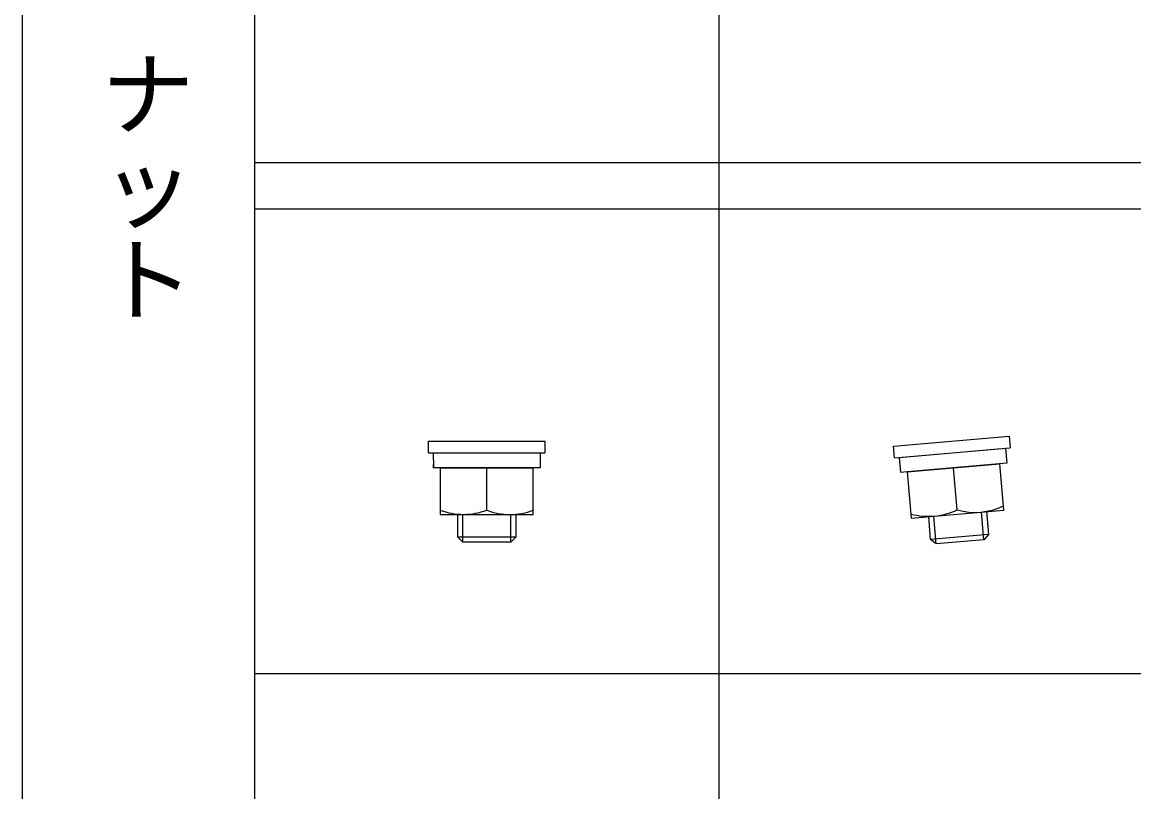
# Model space of a CAD drawing. Units: millimetres, scale not verified. Extents: x -390 to 390, y -260 to 278.
# Drawn here: x -390 to -294.3, y -62.2 to 4.1 of the extents above; entities that cross this region are included whole.
import ezdxf
from ezdxf.enums import TextEntityAlignment as Align

# ---------------------------------------------------------------- set-up
doc = ezdxf.new("R2010")
doc.units = ezdxf.units.MM
doc.header["$LTSCALE"] = 2
doc.layers.add('0-0_0-0', color=3, linetype='Continuous')
doc.layers.add('F-0_ 補助線', color=4, linetype='Continuous')
doc.styles.add('@ＭＳ ゴシック', font='')
doc.styles.get('@ＭＳ ゴシック').set_extended_font_data('@MS Gothic')

msp = doc.modelspace()

# ---------------------------------------------------------------- linework, layer by layer
at = {"layer": '0-0_0-0'}
for p, q in [((-314.981, -32.436), (-305.019, -31.564)), ((-305.019, -31.564), (-304.932, -32.56)), ((-355, -32), (-345, -32)), ((-355, -33), (-355, -32)), ((-345, -32), (-345, -33)), ((-314.894, -33.432), (-314.981, -32.436)), ((-355, -33), (-345, -33)), ((-354.599, -33), (-354.58, -34.3)), ((-354.599, -33), (-345.4, -33)), ((-345.4, -33), (-345.4, -34.3)), ((-314.894, -33.432), (-304.932, -32.56)), ((-314.495, -33.397), (-305.33, -32.595)), ((-314.495, -33.397), (-314.362, -34.69)), ((-305.33, -32.595), (-305.217, -33.89)), ((-354.593, -33.65), (-354.599, -34.3)), ((-354, -34.3), (-354.599, -34.3)), ((-354, -34.3), (-346, -34.3)), ((-345.4, -34.3), (-354, -34.3)), ((-350, -37.943), (-350, -34.3)), ((-314.432, -34.044), (-314.381, -34.692)), ((-313.785, -34.64), (-305.815, -33.943)), ((-305.217, -33.89), (-313.784, -34.64)), ((-309.482, -37.92), (-309.8, -34.291)), ((-313.785, -34.64), (-314.381, -34.692)), ((-307.182, -40.487), (-307.392, -38.096)), ((-306.96, -38.058), (-306.789, -40.018)), ((-352.5, -40.267), (-352.5, -38.3)), ((-352.067, -40.7), (-352.067, -38.3)), ((-347.933, -40.7), (-347.933, -38.3)), ((-347.5, -38.3), (-347.5, -40.267)), ((-311.77, -40.454), (-311.941, -38.494)), ((-311.301, -40.847), (-311.51, -38.456)), ((-306.789, -40.018), (-311.77, -40.454)), ((-306.789, -40.018), (-307.182, -40.487)), ((-347.5, -40.267), (-352.5, -40.267)), ((-352.067, -40.7), (-352.5, -40.267)), ((-347.933, -40.7), (-352.067, -40.7)), ((-347.5, -40.267), (-347.933, -40.7)), ((-311.301, -40.847), (-311.77, -40.454)), ((-307.182, -40.487), (-311.301, -40.847))]:
    msp.add_line(p, q, dxfattribs=at)
for points in [[(-354, -34.3), (-354, -38.3), (-346, -38.3), (-346, -34.3)], [(-313.784, -34.64), (-313.436, -38.625), (-305.466, -37.927), (-305.815, -33.943)]]:
    msp.add_lwpolyline(points, dxfattribs=at)
for centre, radius, start, end in [((-351.914, -32.046), 6.254, 250.517, 269.158), ((-352.089, -32.025), 6.276, 270.877, 289.447), ((-348, -32.521), 5.779, 249.752, 290.249), ((-311.903, -32.213), 6.254, 255.517, 274.158), ((-312.079, -32.207), 6.276, 275.877, 294.447), ((-307.962, -32.345), 5.779, 254.752, 295.249)]:
    msp.add_arc(centre, radius, start, end, dxfattribs=at)
at = {"layer": 'F-0_ 補助線', "color": 6}
for p, q in [((-390, 260), (-390, -260)), ((-370, 260), (-370, -260))]:
    msp.add_line(p, q, dxfattribs=at)
at = {"layer": 'F-0_ 補助線'}
for p, q in [((-330, 260), (-330, -260)), ((-370, -8), (390, -8)), ((-370, -12), (390, -12)), ((-370, -52), (390, -52))]:
    msp.add_line(p, q, dxfattribs=at)

# ---------------------------------------------------------------- texts
at = {"layer": 'F-0_ 補助線', "color": 7, "style": '@ＭＳ ゴシック'}
msp.add_text('ナット', height=5.865, rotation=270, dxfattribs=at).set_placement((-384, 2), align=Align.BOTTOM_LEFT)

doc.saveas('drawing.dxf')
